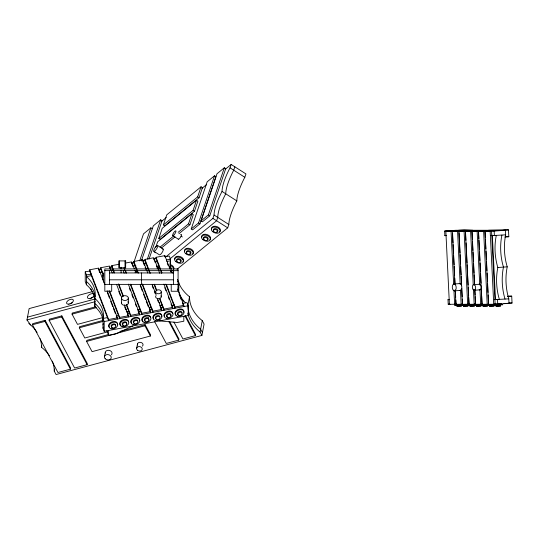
<?xml version="1.0" encoding="UTF-8"?>
<svg xmlns="http://www.w3.org/2000/svg" width="539" height="539" viewBox="0 0 539 539"><rect width="100%" height="100%" fill="white"/><g stroke="black" fill="none" stroke-linecap="round" stroke-linejoin="round"><path stroke-width="0.81" d="M37.083 332.455A39.118 30.299 10.9 0 0 30.73 325.024L26.95 319.971L29.133 308.591L92.324 291.646M32.461 324.754L32.663 323.69L45.161 320.334L70.649 368.083L70.441 369.148L57.942 372.503L32.461 324.754L44.959 321.399L45.161 320.334M49.393 355.666A39.118 30.299 10.9 0 0 41.51 347.257L41.786 345.836M49.123 320.281L49.332 319.216L61.83 315.867L87.311 363.609L87.109 364.681L74.611 368.029L49.123 320.281L61.628 316.932L61.83 315.867M177.56 279.35A39.118 30.299 10.9 0 0 189.526 296.767A39.118 30.299 10.9 0 0 202.266 320.638L204.086 324.047L201.903 335.426L56.076 374.538L54.25 371.128L54.661 368.993M102.619 317.633L77.501 324.37L72.044 314.136L72.246 313.071L95.74 306.772M107.47 331.923L84.785 338.014L79.321 327.779L79.529 326.715L103.023 320.409M120.029 331.445L145.139 324.707L150.603 334.941L150.394 336.006L92.068 351.65L86.604 341.423L86.806 340.352L108.683 334.49M104.458 356.697L105.273 352.432M136.663 348.174L137.479 343.902M150.394 336.006L144.937 325.778L145.139 324.707M154.511 321.406L166.275 343.444L178.773 340.096L178.982 339.024L169.569 321.399M189.526 296.767L187.889 305.296A39.118 30.299 10.9 0 0 200.629 329.174L202.448 332.583M173.922 322.079L182.943 338.977L195.441 335.622L195.644 334.557L185.45 315.456M201.903 335.426L200.084 332.017L202.266 320.638M133.665 262.944L143.522 233.845L150.866 227.835L152.254 228.725M139.682 260.869L150.866 227.835M141.333 260.97L153.319 225.834L160.662 219.831L162.05 220.714L149 259.252M147.349 259.151L160.662 219.831M155.811 247.226L157.657 241.782L191.945 213.747L193.333 214.637L189.903 224.75L178.908 233.737M158.796 238.413L162.219 228.3L196.506 200.265L197.894 201.155L194.471 211.268L160.184 239.303L158.796 238.413L193.083 210.378L196.506 200.265M163.364 224.931L166.787 214.818L201.074 186.784L202.462 187.673L199.039 197.786L164.752 225.821L163.364 224.931L197.651 196.897L201.074 186.784M178.166 232.322L188.515 223.86L191.945 213.747M191.217 228.967L207.198 181.778L214.542 175.775L215.93 176.657L199.949 223.847L192.605 229.85L191.217 228.967L198.561 222.957L214.542 175.775M201.013 220.956L216.995 173.774L224.339 167.764L225.726 168.653L209.745 215.836L202.401 221.846L201.013 220.956L208.357 214.946L224.339 167.764M166.147 256.618L212.905 218.389L214.044 215.014A39.118 11.13 -57.4 0 1 222.034 191.426A39.118 11.13 -57.4 0 1 230.025 167.831L231.164 164.462L245.959 173.929L244.814 177.297A39.118 11.13 -57.4 0 0 236.823 200.892A39.118 11.13 -57.4 0 0 228.832 224.487L227.694 227.856L177.041 269.271M234.863 166.827L233.724 170.196A39.118 11.13 -57.4 0 0 225.733 193.791A39.118 11.13 -57.4 0 0 217.743 217.385L216.604 220.754L169.846 258.983M161.687 221.273L166.228 217.561M201.943 188.354L206.491 184.641M225.322 169.239L231.164 164.462M160.056 247.131L173.639 236.028M161.437 248.021L175.027 236.911M172.493 272.983L173.794 271.925M500.475 304.865L493.663 305.195L495.617 304.959M132.958 325.92L115.258 334.14L108.629 335.386L106.85 330.73M27.496 317.127L94.743 299.091M26.95 319.971L95.005 301.719M72.044 314.136L96.346 307.621M79.321 327.779L102.821 321.48M86.604 341.423L144.937 325.778M89.663 269.796L108.629 319.492L108.629 320.712L89.663 271.016L89.663 269.796L98.509 268.132L104.734 284.437M103.387 275.928L100.719 268.941L100.719 267.715L109.565 266.05L112.233 273.037M114.153 273.071L111.782 266.859L111.782 265.633L119.018 264.272M125.25 263.099L131.684 261.887L134.352 268.88M136.266 268.907L133.894 262.695L133.894 261.476L142.741 259.811L146.298 269.129M149.694 273.037L144.957 260.613L144.957 259.394L153.804 257.73L159.726 273.26M161.646 273.286L156.014 258.538L156.014 257.312L164.86 255.648L169.9 268.846M95.113 300.061A39.118 27.469 0 0 0 86.422 284.74L85.236 281.634L85.236 271.851L90.181 270.922M99.243 269.217L100.894 268.907M109.956 267.203L112.429 266.738M131.381 263.167L133.854 262.702M142.916 260.997L145.389 260.532M153.628 258.983L156.101 258.518M165.163 256.813L169.286 256.038L170.472 259.144L170.472 268.927M86.422 284.74L86.422 274.957L91.367 274.028M99.607 272.478L102.08 272.013M132.567 266.273L135.862 265.653M144.102 264.103L146.574 263.638M154.814 262.089L157.287 261.624M166.349 259.919L170.472 259.144M91.583 275.618L86.422 276.588A39.118 27.469 0 0 1 94.723 298.33A39.118 27.469 0 0 1 103.016 320.072M166.78 261.469L170.472 260.775A39.118 27.469 0 0 0 170.257 268.476M135.033 272.336L137.499 271.872M157.253 268.152L159.719 267.688M126.288 311.886L128.747 311.427M137.755 309.73L140.214 309.265M149.222 307.574L150.859 307.264M159.874 305.566L162.327 305.108M127.103 312.142L128.747 311.832M137.755 310.134L140.214 309.676M149.222 307.978L151.681 307.52M159.874 305.977L162.327 305.512M182.943 303.403L187.06 302.628L188.246 305.734L188.246 315.517L104.202 331.33L103.016 328.224L103.016 318.441L107.14 317.666M116.202 315.962L118.674 315.497M127.736 313.786L129.387 313.476M138.449 311.771L140.922 311.306M149.983 309.602L152.456 309.137M160.696 307.587L163.169 307.122M171.409 305.573L174.703 304.953M108.629 319.492L117.475 317.828L107.099 290.649M109.019 290.683L119.685 318.63L119.685 317.41L128.531 315.746L124.381 304.872M126.301 304.906L130.741 316.555L130.741 315.328L139.588 313.664L128.329 284.161M130.249 284.188L141.804 314.473L141.804 313.247L150.65 311.582L140.275 284.41M142.195 284.437L152.86 312.391L152.86 311.171L161.707 309.501L157.556 298.633M159.477 298.66L163.917 310.309L163.917 309.09L172.763 307.425L163.876 284.127M165.79 284.161L174.98 308.227L174.98 307.008L183.826 305.343L177.601 289.039M104.202 331.33L104.202 321.547L188.246 305.734M476.604 305.034L482.809 304.825M483.119 305.034L484.783 305.061M489.641 305.034L493.987 304.845L493.583 304.825M496.156 305.034L497.248 305.081M491.319 235.375L492.417 235.267M494.445 299.374L495.543 299.266M457.375 305L456.843 305.081L463.257 304.825M463.89 305L463.385 305.061L464.665 305.081M469.779 304.825L464.827 305.155M470.412 305C468.883 305.249 475.108 304.966 474.037 304.825M476.294 304.825L467.596 305.195L469.55 304.959M489.324 304.825L485.376 305.034M495.846 304.825L487.148 305.195L489.102 304.959M463.035 304.959L461.081 305.195L465.231 305.061M476.065 304.959L474.111 305.195L479.05 305.101M482.58 304.959L480.633 305.195L485.565 305.101M501.661 303.747L494.411 304.09M446.541 235.658L444.864 235.658L444.641 231.083L455.92 230.268L505.447 230.268L505.67 234.842A39.118 22.227 85.9 0 0 507.233 266.839A39.118 22.227 85.9 0 0 508.796 298.842L509.018 303.41L494.384 304.225M455.832 300.021L456.034 304.225L449.411 304.326L445.841 231.184L447.249 231.083M458.527 230.268L464.16 229.863L472.865 230.268M445.841 231.184L452.464 231.083M454.943 284.154L452.356 231.184L453.764 231.083M452.356 231.184L460.286 231.083M461.546 285.832L458.871 231.184L465.494 231.083L465.945 240.333M475.216 296.659L475.587 304.225L468.964 304.326L465.393 231.184L466.801 231.083M465.393 231.184L472.016 231.083L472.427 239.491M474.536 284.99L471.908 231.184L473.316 231.083M471.908 231.184L478.531 231.083L478.901 238.649M488.166 294.981L488.617 304.225L481.994 304.326L478.423 231.184L479.831 231.083M478.423 231.184L485.046 231.083L485.376 237.814M484.938 231.184L491.561 231.083L495.139 304.225L488.516 304.326L484.938 231.184L486.353 231.083M502.84 230.268L508.479 229.863L508.809 236.722L504.787 237.012M444.641 231.083L494.169 231.083L505.447 230.268M444.864 235.658L446.474 235.543M491.036 235.658L505.67 234.842M497.834 267.519A39.118 22.227 85.9 0 1 496.271 235.523L492.363 235.523L495.489 299.522L499.397 299.522A39.118 22.227 85.9 0 1 497.834 267.519L507.233 266.839M454.074 284.006L459.706 283.595M473.983 284.632L479.622 284.228M454.404 290.865A3.436 1.954 85.9 0 0 455.846 285.717A3.436 1.954 85.9 0 0 452.464 285.717A3.436 1.954 85.9 0 0 454.404 290.865L460.043 290.454M474.003 290.278A2.836 1.61 85.9 0 0 475.391 286.243A2.836 1.61 85.9 0 0 472.582 285.845A2.836 1.61 85.9 0 0 474.003 290.278L479.636 289.874M449.897 304.225L448.212 304.225L447.99 299.657L449.6 299.543M507.691 296.437L511.713 296.147L512.05 303.006L506.411 303.41M494.162 299.657L508.796 298.842M448.212 304.225L449.822 304.111M455.233 290.036L455.927 304.326L462.55 304.225L462.307 299.185M461.667 288.358L462.449 304.326L469.071 304.225L468.741 297.501M474.785 290.036L475.479 304.326L482.102 304.225L481.691 295.817M457.577 304.892L454.566 305.195L459.497 305.101M459.895 305L461.404 304.845L461 304.825M479.447 305L480.95 304.845L480.552 304.825M485.962 305L487.472 304.845L487.067 304.825M465.831 305.034L467.919 304.845L467.515 304.825M497.409 305.155L502.779 304.73L501.984 304.69M488.502 230.268L508.479 229.863M492.7 235.455L491.164 235.449M495.826 299.455L494.586 299.468M455.307 304.09L456.109 304.084M461.822 304.09L462.63 304.084M468.344 304.09L469.146 304.084M474.859 304.09L475.661 304.084M481.374 304.09L482.176 304.084M506.465 236.722L508.809 236.722M104.822 270.645L178.092 270.645M109.404 272.936L173.518 272.936M109.404 279.808L173.518 279.808M104.822 284.383L178.092 284.383M507.805 296.147L511.713 296.147M447.99 299.657L449.667 299.657M508.924 303.006L512.05 303.006M503.985 303.41L509.018 303.41M454.929 304.225L456.607 304.225M474.239 304.225L475.917 304.225M159.497 320.927L177.19 322.484L183.826 321.237L183.826 316.346M230.025 167.831L244.814 177.297M222.034 191.426L236.823 200.892M197.651 196.897L199.039 197.786M214.044 215.014L228.832 224.487M208.357 214.946L209.745 215.836M212.905 218.389L227.694 227.856M193.083 210.378L194.471 211.268M198.561 222.957L199.949 223.847M188.515 223.86L189.903 224.75M180.996 236.082L182.377 236.971M172.844 235.671L178.389 239.222M157.644 245.555A3.436 0.977 -57.4 0 1 155.387 250.46A3.436 0.977 -57.4 0 1 154.188 249.2A3.436 0.977 -57.4 0 1 157.644 245.555L163.189 249.106M153.831 251.255L159.382 254.806A3.436 0.977 -57.4 0 0 162.448 251.922A3.436 0.977 -57.4 0 0 162.583 249.126M154.235 251.895L155.616 252.784M28.769 323.38L30.73 325.024M184.857 315.787L195.441 335.622M168.976 321.729L178.773 340.096M61.628 316.932L87.109 364.681M44.959 321.399L70.441 369.148M170.492 270.403L171.382 272.727M167.231 263.079L168.121 265.41M179.083 294.139L181.158 299.576M182.344 302.682L183.826 306.563L183.826 305.343M156.014 257.312L160.46 268.961M161.053 270.511L161.943 272.842M166.383 284.491L174.98 307.008M153.804 258.949L154.693 261.28M156.472 265.943L157.361 268.267M164.766 287.678L165.951 290.784M168.323 296.996L169.212 299.327M170.991 303.989L172.467 307.87M144.957 259.394L150.287 273.367M154.437 284.242L156.809 290.454M159.773 298.215L163.917 309.09M154.141 284.686L156.512 290.898M146.891 270.679L147.78 273.01M152.227 284.659L156.081 294.752M143.037 261.806L144.519 265.693M145.112 267.243L146.002 269.574M152.227 285.879L153.116 288.21M154.302 291.316L155.192 293.647M157.556 299.852L158.446 302.184M160.224 306.846L161.707 310.727L161.707 309.501M133.894 261.476L138.341 273.118M142.491 283.992L152.86 311.171M136.859 270.463L137.748 272.788M134.945 270.43L135.835 272.761M131.684 263.113L132.574 265.444M140.275 285.63L142.35 291.067M143.536 294.173L145.611 299.61M146.204 301.16L148.279 306.597M149.465 309.703L150.65 312.809L150.65 311.582M124.32 267.438L124.913 268.988M125.506 270.544L126.395 272.869M130.836 284.518L141.804 313.247M124.024 267.883L126.099 273.32M123.296 270.955L124.186 273.286M129.515 288.486L130.404 290.817M131.887 294.698L133.072 297.804M135.444 304.016L136.333 306.347M138.112 311.003L139.588 314.891L139.588 313.664M111.782 265.633L114.443 272.626M118.89 284.269L123.337 295.918M126.598 304.461L130.741 315.328M118.297 283.938L123.04 296.362M116.68 284.686L121.72 297.885M109.565 267.277L110.455 269.601M118.755 291.343L120.237 295.224M124.677 306.873L125.567 309.204M127.345 313.86L128.531 316.966L128.531 315.746M100.719 267.715L103.683 275.483M109.612 291.013L119.685 317.41M98.805 270.133L99.695 272.458M107.396 292.65L109.471 298.08M110.657 301.186L112.732 306.624M113.325 308.18L115.4 313.61M116.586 316.716L117.475 319.048L117.475 317.828M85.236 271.851L86.422 274.957M103.016 318.441L104.202 321.547M90.848 288.796L91.441 290.353M494.169 231.083L494.391 235.658M497.517 299.657L497.746 304.225M490.153 231.184L493.731 304.326M485.457 239.491L485.909 248.742M486.03 251.262L486.441 259.67M486.528 261.348L486.98 270.598M487.101 273.118L487.512 281.526M487.633 284.053L488.044 292.455M483.638 231.184L487.209 304.326M478.982 240.333L479.434 249.577M479.555 252.104L479.966 260.512M480.094 263.032L480.498 271.44M480.626 273.96L481.078 283.211M481.32 288.25L481.61 294.139M477.123 231.184L479.75 284.99M479.993 290.036L480.694 304.326M472.548 242.011L472.959 250.419M473.04 252.104L473.491 261.348M473.613 263.874L474.064 273.118M474.152 274.802L474.603 284.053M474.886 289.935L475.135 294.981M470.601 231.184L473.235 284.99M473.437 289.194L474.179 304.326M466.073 242.853L466.525 252.104M466.606 253.781L467.057 263.032M467.138 264.716L467.589 273.96M467.67 275.645L468.121 284.888M468.25 287.415L468.661 295.817M464.086 231.184L467.657 304.326M459.06 232.767L459.511 242.011M459.599 243.695L460.05 252.946M460.131 254.624L460.582 263.874M460.704 266.394L461.114 274.802M461.195 276.48L461.606 284.888M461.775 288.25L462.186 296.659M457.571 231.184L460.158 284.154M460.447 290.036L461.141 304.326M452.585 233.609L453.036 242.853M453.117 244.538L453.569 253.781M453.656 255.466L454.107 264.716M454.188 266.394L454.64 275.645M454.761 278.164L455.051 284.053M455.381 290.777L455.704 297.501M451.055 231.184L453.643 284.154M453.926 290.036L454.626 304.326M177.641 281.499A39.118 27.469 0 0 0 178.766 282.517L178.766 290.669M173.518 270.645L173.518 284.383M172.763 307.425L172.763 308.645M171.227 284.383L171.227 291.255L178.092 291.255L178.092 268.927L104.822 268.927L104.822 291.255L111.694 291.255L111.694 284.383M164.86 255.648L164.86 256.874M161.269 291.943A2.836 1.994 0 0 1 156.829 293.418A2.836 1.994 0 0 1 157.22 289.982A2.836 1.994 0 0 1 161.269 291.943L161.269 296.834M142.741 259.811L142.741 261.031M141.461 272.936L141.461 284.383M128.349 298.067A3.436 2.412 0 0 1 123.195 300.156A3.436 2.412 0 0 1 123.195 295.978A3.436 2.412 0 0 1 128.349 298.067L128.349 302.958M125.028 260.916L125.028 267.782M121.477 298.067L121.477 302.958M121.08 267.243L121.08 268.86M121.08 270.477L121.08 272.902M119.368 260.916L119.368 267.782M109.404 270.645L109.404 284.383M108.629 330.495L108.629 335.386M103.677 272.936L103.677 282.092M102.531 275.227L102.531 279.808M98.509 268.132L98.509 269.352M94.723 298.33L94.723 306.482A39.118 27.469 0 0 1 103.232 320.516M182.256 258.558A3.719 2.345 18.7 0 1 182.681 259.205M180.659 234.62A2.836 0.808 -57.4 0 1 180.861 236.648A2.836 0.808 -57.4 0 1 178.22 239.1M169.913 266.926A2.291 1.442 18.7 0 1 171.308 269.082M172.904 270.565A4.581 2.884 18.7 0 1 171.186 271.252M170.614 265.653A4.581 2.884 18.7 0 1 173.632 269.251M170.903 264.811A4.581 2.884 18.7 0 1 173.699 269.123M170.142 268.038A2.291 1.442 18.7 0 1 171.092 269.17M177.014 260.465A2.291 1.442 18.7 0 1 179.137 258.733A2.291 1.442 18.7 0 1 180.848 261.375M174.939 259.091A4.581 2.884 18.7 0 1 180.134 256.591A4.581 2.884 18.7 0 1 182.984 261.711M186.811 252.454A2.291 1.442 18.7 0 1 188.933 250.723A2.291 1.442 18.7 0 1 190.644 253.364M190.267 253.579A2.291 1.442 18.7 0 1 189.789 253.707M184.736 251.08A4.581 2.884 18.7 0 1 189.93 248.58A4.581 2.884 18.7 0 1 192.78 253.707M213.754 230.429A2.291 1.442 18.7 0 1 215.876 228.691A2.291 1.442 18.7 0 1 217.588 231.339M217.21 231.554A2.291 1.442 18.7 0 1 216.725 231.676M211.679 229.055A4.581 2.884 18.7 0 1 216.873 226.555A4.581 2.884 18.7 0 1 219.723 231.676M203.958 238.44A2.291 1.442 18.7 0 1 206.08 236.702A2.291 1.442 18.7 0 1 207.791 239.343M201.882 237.059A4.581 2.884 18.7 0 1 207.077 234.566A4.581 2.884 18.7 0 1 209.927 239.687M52.31 361.123A39.118 30.299 10.9 0 1 54.25 371.128M40.095 338.66A39.118 30.299 10.9 0 1 41.51 347.257M183.536 301.314A39.118 30.299 10.9 0 1 182.438 300.095M200.084 332.017A39.118 30.299 10.9 0 1 187.801 313.166M90.08 298.963A3.719 1.994 -28.1 0 1 93.321 297.137M69.861 303.989A3.719 1.994 -28.1 0 1 72.415 302.743M94.157 295.359A3.719 1.994 -28.1 0 1 89.023 298.579A3.719 1.994 -28.1 0 1 88.692 295.143A3.719 1.994 -28.1 0 1 94.049 294.274M137.58 345.054A2.836 2.196 10.9 0 1 140.787 342.4A2.836 2.196 10.9 0 1 142.37 346.146M105.294 353.133A3.436 2.661 10.9 0 1 109.484 350.444A3.436 2.661 10.9 0 1 111.405 354.783M505.036 299.111A39.118 22.227 85.9 0 1 503.473 267.115A39.118 22.227 85.9 0 1 501.91 235.112M479.205 284.262A2.836 1.61 85.9 0 1 481.253 287.28A2.836 1.61 85.9 0 1 479.218 289.719M459.208 283.716A3.436 1.954 85.9 0 1 461.829 287.024A3.436 1.954 85.9 0 1 459.531 290.339M103.266 326.944A39.118 27.469 0 0 1 103.016 328.224M95.066 304.562A39.118 27.469 0 0 1 94.723 306.482M95.066 301.301A39.118 27.469 0 0 1 94.723 303.221A39.118 27.469 0 0 1 103.414 318.542M86.422 281.479A39.118 27.469 0 0 1 95.113 296.8M170.129 267.58A39.118 27.469 0 0 1 170.472 265.666M103.266 323.683A39.118 27.469 0 0 1 103.016 324.963M171.301 272.269A39.118 27.469 0 0 1 170.681 270.389M185.403 302.716A39.118 27.469 0 0 1 178.766 282.517M178.274 291.255A39.118 27.469 0 0 1 178.766 287.408M160.999 295.817A2.836 1.994 0 0 1 158.21 298.66A2.836 1.994 0 0 1 156.101 295.54M127.884 301.752A3.436 2.412 0 0 1 125.358 305.35A3.436 2.412 0 0 1 121.598 302.339M111.782 326.998A2.291 1.577 -20.9 0 1 112.503 324.202A2.291 1.577 -20.9 0 1 115.555 325.132M109.222 327.126A4.581 3.146 -20.9 0 1 112.476 321.648A4.581 3.146 -20.9 0 1 117.32 324.815M123.296 325.091A2.291 1.577 -20.9 0 1 122.488 323.016A2.291 1.577 -20.9 0 1 125.513 321.85A2.291 1.577 -20.9 0 1 126.321 323.926M120.979 325.583A4.581 3.146 -20.9 0 1 122.414 319.998A4.581 3.146 -20.9 0 1 128.531 321.857M133.901 322.834A2.291 1.577 -20.9 0 1 134.615 320.038A2.291 1.577 -20.9 0 1 137.674 320.974M131.334 322.962A4.581 3.146 -20.9 0 1 134.588 317.484A4.581 3.146 -20.9 0 1 139.439 320.651M145.415 320.927A2.291 1.577 -20.9 0 1 144.607 318.852A2.291 1.577 -20.9 0 1 147.625 317.687A2.291 1.577 -20.9 0 1 148.441 319.762M143.098 321.426A4.581 3.146 -20.9 0 1 144.533 315.834A4.581 3.146 -20.9 0 1 150.65 317.7M148.36 317.707A2.291 1.577 -20.9 0 1 148.441 318.111M156.014 318.67A2.291 1.577 -20.9 0 1 156.734 315.881A2.291 1.577 -20.9 0 1 159.793 316.811M153.453 318.798A4.581 3.146 -20.9 0 1 156.708 313.327A4.581 3.146 -20.9 0 1 161.559 316.487M178.133 314.513A2.291 1.577 -20.9 0 1 179.123 311.596A2.291 1.577 -20.9 0 1 181.832 313.085M176.273 315.18A4.581 3.146 -20.9 0 1 178.254 309.352A4.581 3.146 -20.9 0 1 183.671 312.33M166.726 316.319A2.291 1.577 -20.9 0 1 168.64 313.516A2.291 1.577 -20.9 0 1 170.553 315.598M167.535 316.764A2.291 1.577 -20.9 0 1 167.077 316.595M164.51 316.723A4.581 3.146 -20.9 0 1 167.198 311.434A4.581 3.146 -20.9 0 1 172.763 313.536M125.904 309.083A1.145 0.802 0 0 1 125.904 309.885M159.342 302.588A1.145 0.802 0 0 1 159.342 303.726M137.344 272.384A3.719 2.56 -20.9 0 1 135.936 270.214M136.172 269.5A3.719 2.56 -20.9 0 1 136.637 268.806M159.537 268.247A3.719 2.56 -20.9 0 1 158.695 264.71M120.763 322.356A3.719 2.56 -20.9 0 1 121.214 321.662M456.931 306.199L461.458 305.99L456.931 306.199M463.446 306.199L467.973 305.99L463.446 306.199M469.961 306.199L474.488 305.99L469.961 306.199M476.476 306.199L481.01 305.99L476.476 306.199M482.998 306.199L487.525 305.99L482.998 306.199M489.513 306.199L494.041 305.99L489.513 306.199M496.028 306.199L500.556 305.99L496.028 306.199M451.877 230.827L459.208 230.49L451.877 230.827M464.928 230.82L472.245 230.497L464.928 230.82M478.032 230.813L485.268 230.503L478.032 230.813M491.096 230.807L498.299 230.51L491.096 230.807M125.661 260.916L118.789 260.916L118.789 267.782L125.661 267.782L125.661 260.916M173.868 235.078A2.836 0.808 -57.4 0 0 175.903 230.948A2.836 0.808 -57.4 0 0 173.1 233.717A2.836 0.808 -57.4 0 0 173.868 235.078M175.68 261.509A4.581 2.884 18.7 0 0 183.206 261.961A4.581 2.884 18.7 0 0 178.119 257.103A4.581 2.884 18.7 0 0 175.68 261.509M177.055 261.691A2.291 1.442 18.7 0 0 180.821 261.914A2.291 1.442 18.7 0 0 178.274 259.488A2.291 1.442 18.7 0 0 177.055 261.691M185.477 253.498A4.581 2.884 18.7 0 0 193.002 253.95A4.581 2.884 18.7 0 0 187.916 249.092A4.581 2.884 18.7 0 0 185.477 253.498M186.851 253.68A2.291 1.442 18.7 0 0 190.617 253.909A2.291 1.442 18.7 0 0 188.071 251.477A2.291 1.442 18.7 0 0 186.851 253.68M212.413 231.474A4.581 2.884 18.7 0 0 219.946 231.918A4.581 2.884 18.7 0 0 214.859 227.06A4.581 2.884 18.7 0 0 212.413 231.474M213.794 231.655A2.291 1.442 18.7 0 0 217.554 231.878A2.291 1.442 18.7 0 0 215.014 229.452A2.291 1.442 18.7 0 0 213.794 231.655M202.617 239.484A4.581 2.884 18.7 0 0 210.149 239.929A4.581 2.884 18.7 0 0 205.063 235.071A4.581 2.884 18.7 0 0 202.617 239.484M203.998 239.666A2.291 1.442 18.7 0 0 207.758 239.889A2.291 1.442 18.7 0 0 205.218 237.463A2.291 1.442 18.7 0 0 203.998 239.666M68.514 304.164A3.719 1.994 -28.1 0 0 73.385 300.317A3.719 1.994 -28.1 0 0 68.042 300.573A3.719 1.994 -28.1 0 0 68.514 304.164M137.58 350.337A2.836 2.196 10.9 0 0 142.195 349.434A2.836 2.196 10.9 0 0 138.51 346.638A2.836 2.196 10.9 0 0 137.58 350.337M105.179 358.725A3.436 2.661 10.9 0 0 111.021 358.469A3.436 2.661 10.9 0 0 107.335 354.568A3.436 2.661 10.9 0 0 105.179 358.725M111.135 328.79A4.581 3.146 -20.9 0 0 117.772 324.714A4.581 3.146 -20.9 0 0 111.135 323.144A4.581 3.146 -20.9 0 0 111.135 328.79M112.536 327.948A2.291 1.577 -20.9 0 0 115.851 325.906A2.291 1.577 -20.9 0 0 112.536 325.118A2.291 1.577 -20.9 0 0 112.536 327.948M122.191 326.708A4.581 3.146 -20.9 0 0 128.828 322.639A4.581 3.146 -20.9 0 0 122.191 321.062A4.581 3.146 -20.9 0 0 122.191 326.708M123.593 325.866A2.291 1.577 -20.9 0 0 126.914 323.831A2.291 1.577 -20.9 0 0 123.593 323.043A2.291 1.577 -20.9 0 0 123.593 325.866M133.254 324.626A4.581 3.146 -20.9 0 0 139.884 320.557A4.581 3.146 -20.9 0 0 133.254 318.98A4.581 3.146 -20.9 0 0 133.254 324.626M134.656 323.784A2.291 1.577 -20.9 0 0 137.971 321.749A2.291 1.577 -20.9 0 0 134.656 320.961A2.291 1.577 -20.9 0 0 134.656 323.784M144.311 322.544A4.581 3.146 -20.9 0 0 150.947 318.475A4.581 3.146 -20.9 0 0 144.311 316.898A4.581 3.146 -20.9 0 0 144.311 322.544M145.712 321.702A2.291 1.577 -20.9 0 0 149.027 319.667A2.291 1.577 -20.9 0 0 145.712 318.879A2.291 1.577 -20.9 0 0 145.712 321.702M155.367 320.469A4.581 3.146 -20.9 0 0 162.003 316.393A4.581 3.146 -20.9 0 0 155.367 314.816A4.581 3.146 -20.9 0 0 155.367 320.469M156.768 319.62A2.291 1.577 -20.9 0 0 160.09 317.586A2.291 1.577 -20.9 0 0 156.768 316.797A2.291 1.577 -20.9 0 0 156.768 319.62M177.486 316.305A4.581 3.146 -20.9 0 0 184.122 312.236A4.581 3.146 -20.9 0 0 177.486 310.659A4.581 3.146 -20.9 0 0 177.486 316.305M178.887 315.463A2.291 1.577 -20.9 0 0 182.202 313.428A2.291 1.577 -20.9 0 0 178.887 312.64A2.291 1.577 -20.9 0 0 178.887 315.463M166.43 318.387A4.581 3.146 -20.9 0 0 173.059 314.311A4.581 3.146 -20.9 0 0 166.43 312.735A4.581 3.146 -20.9 0 0 166.43 318.387M167.831 317.545A2.291 1.577 -20.9 0 0 171.146 315.504A2.291 1.577 -20.9 0 0 167.831 314.715A2.291 1.577 -20.9 0 0 167.831 317.545"/></g></svg>
